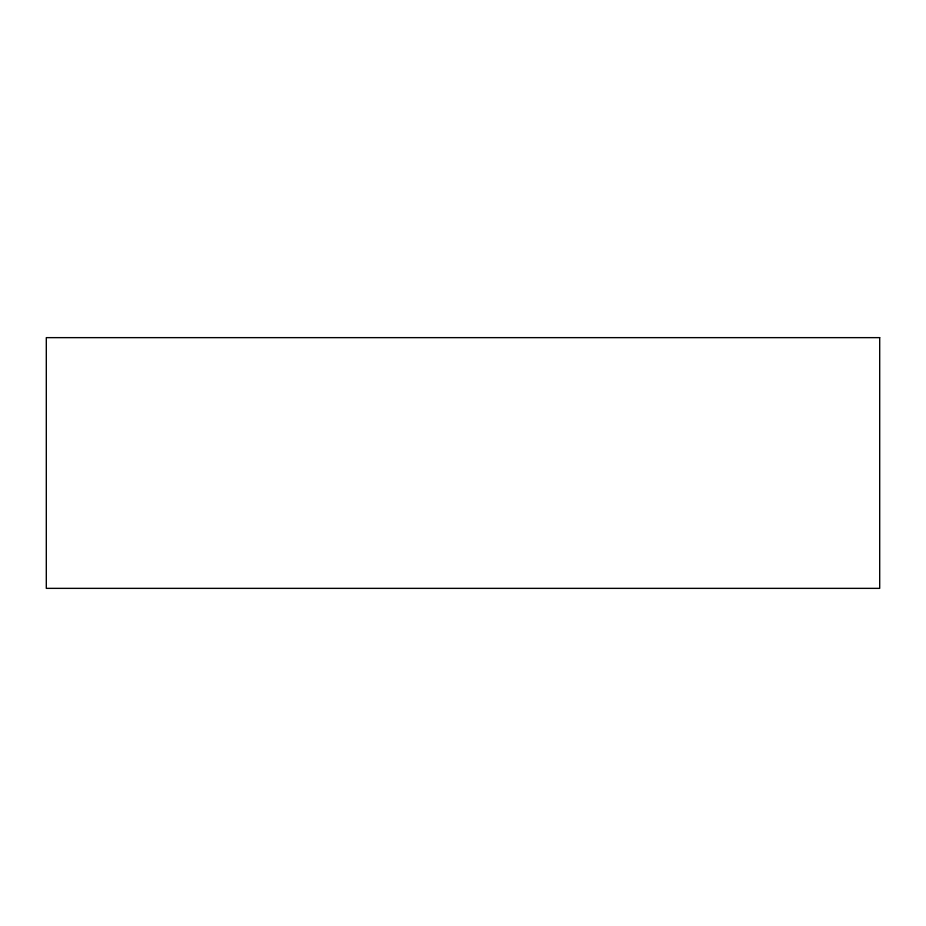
<?xml version="1.0" encoding="UTF-8"?>
<svg xmlns="http://www.w3.org/2000/svg" width="926" height="926" viewBox="0 0 926 926"><rect width="100%" height="100%" fill="white"/><g stroke="black" fill="none" stroke-linecap="round" stroke-linejoin="round"><path stroke-width="1.39" d="M879.7 337.643L46.3 337.643L46.3 588.357L879.7 588.357L879.7 337.643"/></g></svg>
